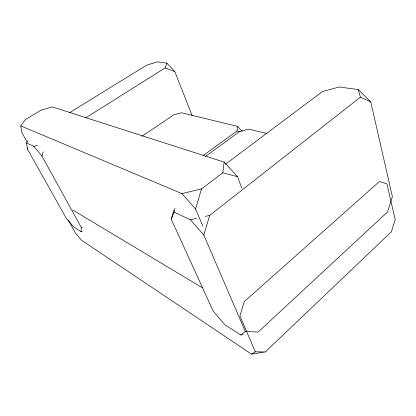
<?xml version="1.0" encoding="UTF-8"?>
<svg xmlns="http://www.w3.org/2000/svg" width="416" height="416" viewBox="0 0 416 416"><rect width="100%" height="100%" fill="white"/><g stroke="black" fill="none" stroke-linecap="round" stroke-linejoin="round"><path stroke-width="0.62" d="M82.326 231.416L81.089 231.702L81.276 227.401L41.98 156.151L33.805 146.375L26.567 142.984L28.002 140.837M203.076 155.641L237.047 130.936L237.494 126.381L181.454 112.767L173.597 114.946L141.83 136.344M20.8 125.918L181.943 193.606L201.495 188.926L222.815 172.817L224.151 162.089L52.302 106.902L40.877 110.297L25.267 119.678L20.8 125.918L21.752 132.397L27.108 141.986M243.246 334.558L240.755 334.979L224.734 324.62L213.169 311.074L171.241 219.19L174.101 212.15L174.949 208.374M81.089 231.702L73.393 226.725L65.941 217.677L27.399 149.042L27.747 147.794M41.98 156.151L43.196 151.788M171.241 219.19L173.94 210.012M202.94 226.262L195.551 208.978L201.495 188.926M245.305 331.458L203.83 235.082L209.695 215.41L360.386 97.178L370.765 101.884L392.387 196.628L387.54 211.968L258.196 332.025L245.305 331.458L240.755 334.979M85.654 117.9L165.136 67.933L166.889 63.133L157.56 61.844L146.645 65.166L69.462 112.746M265.273 351.962L391.388 231.769L395.2 219.752L386.927 183.877L379.454 181.49L244.26 301.61L239.918 315.895L255.32 351.811L265.273 351.962L251.545 354.156L81.39 240.141L75.499 232.976L68.198 219.955M225.43 164.263L322.494 91.504L339.295 86.98L358.316 89.612L370.765 101.884M205.483 156.421L239.554 131.57L248.851 129.142L267.036 133.557M251.545 354.156L255.32 351.811M33.805 146.375L37.539 145.324M174.101 212.15L190.388 219.783L196.617 218.374M205.332 216.398L209.695 215.41M81.276 227.401L82.493 227.594M222.815 172.817L237.546 176.675L241.862 188.24M237.047 130.936L239.892 131.867M165.136 67.933L174.772 71.568L192.166 115.71M72.696 209.986L202.556 287.882M237.494 126.381L242.174 131.357M166.889 63.133L174.772 71.568M224.151 162.089L237.546 176.675M181.943 193.606L195.551 208.978M190.388 219.783L203.83 235.082M358.316 89.612L360.386 97.178M26.567 142.984L27.399 149.042"/></g></svg>
